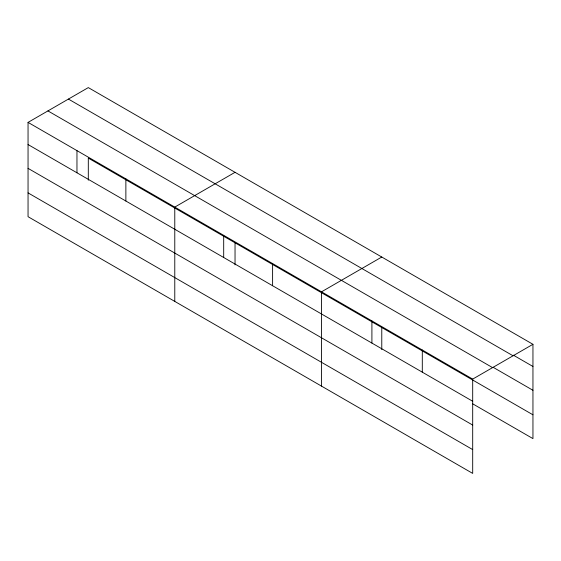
<?xml version="1.0" encoding="UTF-8"?>
<svg xmlns="http://www.w3.org/2000/svg" width="561" height="561" viewBox="0 0 561 561"><rect width="100%" height="100%" fill="white"/><g stroke="black" fill="none" stroke-linecap="round" stroke-linejoin="round"><path stroke-width="0.84" d="M28.05 122.389L472.692 379.103L472.692 473.4L28.05 216.693L28.05 122.389L88.308 87.6L532.95 344.307L532.95 438.611L472.783 403.871M235.038 172.311L174.78 207.1L174.78 301.404M381.775 257.029L321.516 291.818L321.516 386.122M472.692 379.103L532.95 344.307M513.392 355.183L532.95 366.473M68.421 99.08L513.063 355.793M493.084 367.266L532.95 390.281M47.937 110.91L492.579 367.616M532.95 414.803L88.308 158.097L88.308 180.2M28.05 144.549L472.692 401.262M28.05 168.356L472.692 425.07M28.05 192.886L472.692 449.592M422.3 350.008L422.3 372.167M381.775 327.526L381.775 349.629M371.908 320.913L371.908 343.073M272.604 263.579L272.604 285.738M235.038 242.808L235.038 264.911M223.692 235.34L223.692 257.506M125.874 178.868L125.874 201.027M76.962 150.629L76.962 172.788"/></g></svg>
